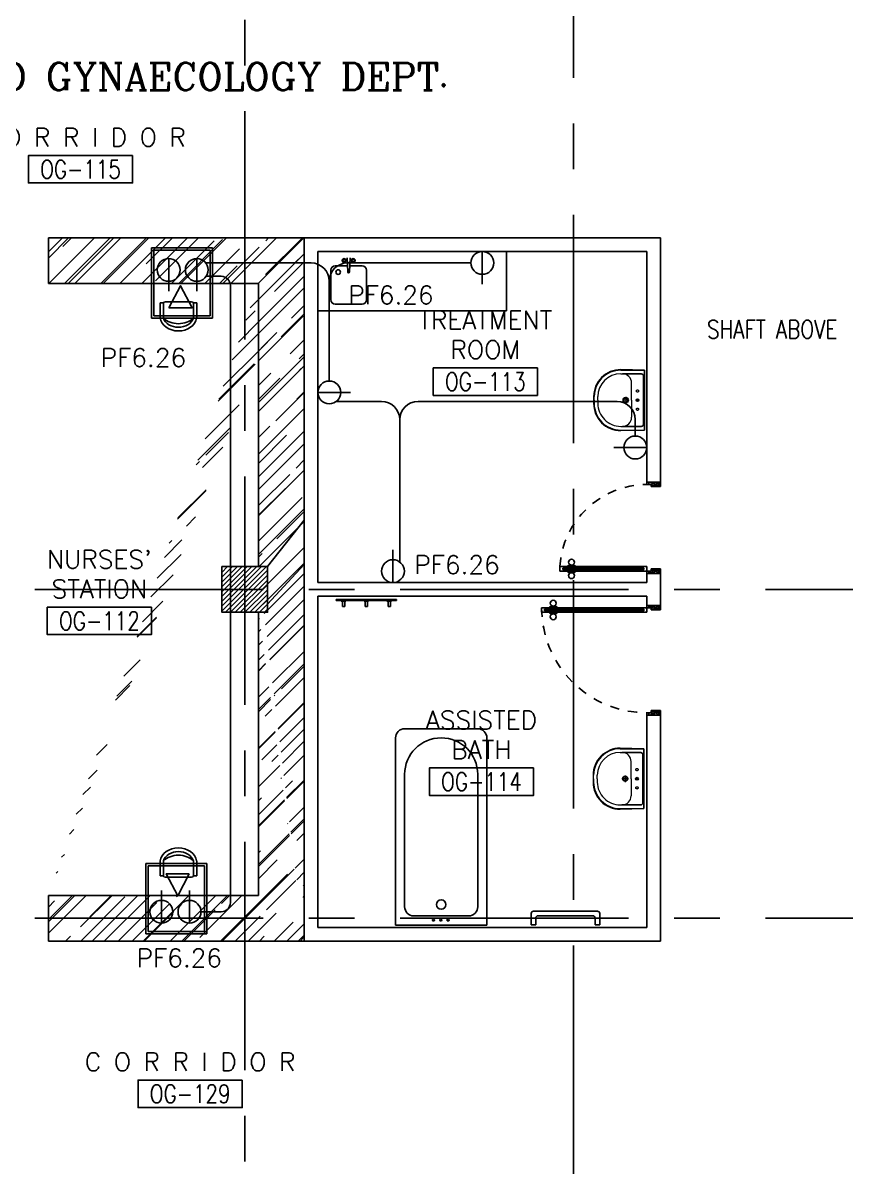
# Model space of a CAD drawing. Extents: x -0.4 to 93.5, y -1.1 to 78.4.
# Drawn here: x 66.21 to 75.21, y 13.67 to 26.35 of the extents above; entities that cross this region are included whole.
import ezdxf
from ezdxf.enums import TextEntityAlignment as Align

# ---------------------------------------------------------------- set-up
doc = ezdxf.new("R2010")
doc.units = 0
doc.header["$MEASUREMENT"] = 0
for name, pattern in [('CENTERX2', [4, 2.5, -0.5, 0.5, -0.5]), ('DASHED', [0.75, 0.5, -0.25]), ('HIDDEN', [0.375, 0.25, -0.125])]:
    doc.linetypes.add(name, pattern=pattern)
doc.layers.get('0').update_dxf_attribs({"color": 11, "linetype": 'CONTINUOUS'})
for name, color, linetype in [('A-FUR-ACCES', 11, 'CONTINUOUS'), ('AXES', 11, 'CENTERX2'), ('COL', 11, 'CONTINUOUS'), ('COUNTER', 11, 'CONTINUOUS'), ('DOOR', 11, 'CONTINUOUS'), ('E-CLINE', 2, 'CONTINUOUS'), ('E-SOCKETS', 4, 'CONTINUOUS'), ('E-TEXT', 4, 'CONTINUOUS'), ('FIX', 11, 'CONTINUOUS'), ('FMCHAIR', 11, 'CONTINUOUS'), ('HAT', 11, 'CONTINUOUS'), ('NON-MEDICAL', 11, 'CONTINUOUS'), ('RM-BOX', 11, 'CONTINUOUS'), ('RM-NAME', 11, 'CONTINUOUS'), ('RM-NO', 11, 'CONTINUOUS'), ('SHAFT', 11, 'CONTINUOUS'), ('WALL', 11, 'CONTINUOUS')]:
    doc.layers.add(name, color=color, linetype=linetype)
doc.styles.add('ROMANC', font='romanc', dxfattribs={"height": 0.1})
doc.styles.add('ROMANS', font='ROMANS.shx', dxfattribs={"width": 0.6})
pattern_1 = [(45, (-249.90383, -112.74973), (0.25455844, 0.6788225), [4.5, -0.6, 1.5, -0.3]), (45, (-249.72776, -112.36153), (-0.49426764, 0.07000357), [0.9, -0.099, 1.8, -0.225]), (45, (-249.97808, -112.46336), (0.96095812, 1.24521504), [2.4, -0.42, 1.2, -0.3])]

# ---------------------------------------------------------------- blocks, each defined once
blk = doc.blocks.new('RM1')
at = {"layer": 'RM-BOX'}
blk.add_lwpolyline([(570, -200), (-570, -200), (-570, -500), (570, -500)], close=True, dxfattribs=at)
at = {"layer": 'RM-NAME', "style": 'ROMANS'}
for tag, p in [('ROOMNAME1', (0, 324)), ('ROOMNAME2', (0, 0))]:
    blk.add_attdef(tag, text='', height=200, dxfattribs=at).set_placement(p, align=Align.MIDDLE)
at = {"layer": 'RM-NO', "style": 'ROMANS', "width": 0.8}
blk.add_attdef('ROOMNO', text='', height=200, dxfattribs=at).set_placement((0, -350), align=Align.MIDDLE)
blk = doc.blocks.new('CHR3')
for p, q in [((-0.039, 0.5), (-0.558, 0.5)), ((-0.05, 0.412), (-0.558, 0.412)), ((-0.039, 0.5), (-0.039, 0.412)), ((0, 0.362), (0, -0.362)), ((-0.05, -0.412), (-0.558, -0.412)), ((-0.039, -0.5), (-0.553, -0.5)), ((-0.039, -0.411), (-0.039, -0.5))]:
    blk.add_line(p, q)
for centre, radius, start, end in [((-0.497, 0), 0.503, 97.0495, 263.5769), ((-0.446, 0), 0.427, 105.249, 254.751), ((-0.212, 0), 0.538, 130.0756, 229.9244), ((-0.05, 0.362), 0.05, 0, 90), ((-0.05, -0.362), 0.05, 270, 0)]:
    blk.add_arc(centre, radius, start, end)
blk = doc.blocks.new('*X43')
at = {"color": 0}
for p, q in [((238729, 132663), (239216, 133150)), ((238729, 132716), (239163, 133150)), ((238729, 132769), (239110, 133150)), ((238729, 132822), (239057, 133150)), ((238729, 132875), (239004, 133150)), ((238729, 132928), (238951, 133150)), ((238729, 132981), (238898, 133150)), ((238729, 133034), (238845, 133150)), ((238729, 133087), (238791, 133150)), ((238729, 133140), (238738, 133150)), ((238769, 132650), (239229, 133110)), ((238822, 132650), (239229, 133056)), ((238875, 132650), (239229, 133003)), ((238928, 132650), (239229, 132950)), ((238981, 132650), (239229, 132897)), ((239034, 132650), (239229, 132844)), ((239087, 132650), (239229, 132791)), ((239140, 132650), (239229, 132738)), ((239193, 132650), (239229, 132685))]:
    blk.add_line(p, q, dxfattribs=at)
blk = doc.blocks.new('COL50')
at = {"layer": 'COL'}
blk.add_lwpolyline([(-250, 250), (-250, -250), (250, -250), (250, 250)], close=True, dxfattribs=at)
blk = doc.blocks.new('DOOR-10')
at = {"layer": 'DOOR', "color": 0, "linetype": 'ByBlock'}
for p, q in [((-76, 1018), (-83, 1018)), ((-83, 928), (-83, 1018)), ((-26, 1100), (-76, 1100)), ((-76, 1100), (-26, 1100)), ((-76, 1050), (-76, 1100)), ((-59, 1050), (-76, 1050)), ((-43, 1070), (-59, 1070)), ((-59, 1050), (-59, 1070)), ((-43, 1050), (-43, 1070)), ((-26, 1050), (-43, 1050)), ((-26, 1050), (-26, 1100)), ((-26, 1018), (-18, 1018)), ((-18, 928), (-18, 1018)), ((-83, 1005), (-92, 1005)), ((-92, 1005), (-92, 940)), ((-83, 940), (-92, 940)), ((-83, 1005), (-83, 940)), ((-76, 928), (-83, 928)), ((-26, 928), (-18, 928)), ((-18, 1005), (-9, 1005)), ((-18, 1005), (-18, 940)), ((-18, 940), (-9, 940)), ((-9, 1005), (-9, 940)), ((-1001, 0), (-1001, 150)), ((-1001, 150), (-976, 150)), ((-1001, 150), (-1001, 0)), ((-976, 150), (-976, 100)), ((-76, 200), (-59, 200)), ((-76, 150), (-76, 200)), ((-76, 150), (-26, 150)), ((-59, 200), (-59, 180)), ((-59, 180), (-43, 180)), ((-43, 200), (-26, 200)), ((-43, 180), (-43, 200)), ((-26, 200), (-26, 150)), ((-1, 150), (-26, 150)), ((-26, 150), (-26, 100)), ((-951, 0), (-1001, 0)), ((-976, 100), (-951, 100)), ((-951, 100), (-951, 0)), ((-51, 100), (-51, 0)), ((-26, 100), (-51, 100)), ((-51, 0), (-1, 0))]:
    blk.add_line(p, q, dxfattribs=at)
at = {"layer": 'DOOR', "linetype": 'ByBlock'}
for p, q in [((-76, 1050), (-76, 200)), ((-59, 200), (-59, 1050)), ((-43, 200), (-43, 1050)), ((-26, 200), (-26, 1050))]:
    blk.add_line(p, q, dxfattribs=at)
at = {"layer": 'DOOR', "color": 9, "linetype": 'ByBlock'}
for p, q in [((-1, 0), (-1, 150)), ((-951, 0), (-1001, 114)), ((-951, 0), (-1001, 40)), ((-951, 0), (-964, 100)), ((-51, 0), (-1, 114)), ((-51, 0), (-37, 100)), ((-51, 0), (-1, 40))]:
    blk.add_line(p, q, dxfattribs=at)
at = {"layer": 'DOOR', "color": 0, "linetype": 'ByBlock'}
for centre in [(-124, 973), (23, 973)]:
    blk.add_circle(centre, 32.4, dxfattribs=at)
at = {"layer": 'DOOR', "linetype": 'HIDDEN', "ltscale": 0.5}
blk.add_arc((-23, 149), 952, 93.1482, 179.9482, dxfattribs=at)
at = {"layer": 'DOOR', "color": 9, "linetype": 'ByBlock'}
for centre, radius, start, end in [((-951, 0), 154, 103.7142, 108.8947), ((-951, 0), 134, 100.72, 111.8402), ((-51, 0), 134, 68.1598, 79.28), ((-51, 0), 154, 71.1053, 76.2858), ((-951, 0), 94.4, 90, 121.9818), ((-951, 0), 74.4, 90, 132.2236), ((-951, 0), 54.4, 90, 156.7926), ((-951, 0), 34.4, 90, 180), ((-951, 0), 14.4, 90, 180), ((-51, 0), 94.4, 58.0182, 90), ((-51, 0), 74.4, 47.7764, 90), ((-51, 0), 54.4, 23.2074, 90), ((-51, 0), 34.4, 0, 90), ((-51, 0), 14.4, 0, 90), ((-51, 0), 114, 64.0838, 77.3774)]:
    blk.add_arc(centre, radius, start, end, dxfattribs=at)
blk = doc.blocks.new('DOOR100')
at = {"layer": 'DOOR', "color": 0, "linetype": 'ByBlock'}
for p, q in [((-25, 1300), (-75, 1300)), ((-75, 1300), (-25, 1300)), ((-75, 1250), (-75, 1300)), ((-42, 1270), (-58, 1270)), ((-58, 1250), (-58, 1270)), ((-42, 1250), (-42, 1270)), ((-25, 1250), (-25, 1300)), ((-82, 1205), (-91, 1205)), ((-91, 1205), (-91, 1140)), ((-75, 1218), (-82, 1218)), ((-82, 1128), (-82, 1218)), ((-82, 1205), (-82, 1140)), ((-58, 1250), (-75, 1250)), ((-25, 1250), (-42, 1250)), ((-25, 1218), (-18, 1218)), ((-18, 1128), (-18, 1218)), ((-18, 1205), (-9, 1205)), ((-18, 1205), (-18, 1140)), ((-9, 1205), (-9, 1140)), ((-82, 1140), (-91, 1140)), ((-75, 1128), (-82, 1128)), ((-25, 1128), (-18, 1128)), ((-18, 1140), (-9, 1140)), ((-1200, 0), (-1200, 150)), ((-1200, 150), (-1175, 150)), ((-1200, 150), (-1200, 0)), ((-1175, 150), (-1175, 100)), ((-75, 200), (-58, 200)), ((-75, 150), (-75, 200)), ((-75, 150), (-25, 150)), ((-58, 200), (-58, 180)), ((-58, 180), (-42, 180)), ((-42, 200), (-25, 200)), ((-42, 180), (-42, 200)), ((-25, 200), (-25, 150)), ((0, 150), (-25, 150)), ((-25, 150), (-25, 100)), ((0, 150), (0, 0)), ((-1150, 0), (-1200, 0)), ((-1175, 100), (-1150, 100)), ((-1150, 100), (-1150, 0)), ((-50, 100), (-50, 0)), ((-25, 100), (-50, 100)), ((-50, 0), (0, 0))]:
    blk.add_line(p, q, dxfattribs=at)
at = {"layer": 'DOOR', "linetype": 'ByBlock'}
for p, q in [((-75, 1250), (-75, 200)), ((-58, 200), (-58, 1250)), ((-42, 200), (-42, 1250)), ((-25, 200), (-25, 1250)), ((0, 0), (0, 150))]:
    blk.add_line(p, q, dxfattribs=at)
at = {"layer": 'DOOR', "color": 9, "linetype": 'ByBlock'}
for p, q in [((-1150, 0), (-1200, 114)), ((-1150, 0), (-1200, 40)), ((-1150, 0), (-1163, 100)), ((-50, 0), (0, 114)), ((-50, 0), (-37, 100)), ((-50, 0), (0, 40))]:
    blk.add_line(p, q, dxfattribs=at)
at = {"layer": 'DOOR', "color": 0, "linetype": 'ByBlock'}
for centre in [(-124, 1173), (24, 1173)]:
    blk.add_circle(centre, 32.4, dxfattribs=at)
at = {"layer": 'DOOR', "linetype": 'HIDDEN', "ltscale": 0.5}
blk.add_arc((-25, 150), 1150, 90, 180.0001, dxfattribs=at)
at = {"layer": 'DOOR', "color": 9, "linetype": 'ByBlock'}
for centre, radius, start, end in [((-1150, 0), 154, 103.7142, 108.8947), ((-1150, 0), 134, 100.72, 111.8402), ((-50, 0), 134, 68.1598, 79.28), ((-50, 0), 154, 71.1053, 76.2858), ((-1150, 0), 94.4, 90, 121.9818), ((-1150, 0), 74.4, 90, 132.2236), ((-1150, 0), 54.4, 90, 156.7926), ((-1150, 0), 34.4, 90, 180), ((-1150, 0), 14.4, 90, 180), ((-50, 0), 94.4, 58.0182, 90), ((-50, 0), 74.4, 47.7764, 90), ((-50, 0), 54.4, 23.2074, 90), ((-50, 0), 34.4, 0, 90), ((-50, 0), 14.4, 0, 90), ((-50, 0), 114, 64.0838, 77.3774)]:
    blk.add_arc(centre, radius, start, end, dxfattribs=at)
blk = doc.blocks.new('BTUB1')
at = {"layer": 'FIX'}
for points in [[(-500, -25), (-500, -2075, 0.414214), (-400, -2175), (400, -2175, 0.414214), (500, -2075), (500, -25)], [(-400, -1675, 1), (400, -1675), (400, -225, 0.414214), (300, -125), (-300, -125, 0.414214), (-400, -225)]]:
    blk.add_lwpolyline(points, format="xyb", close=True, dxfattribs=at)
for centre, radius in [((-75, -81), 11), ((5, -81), 11), ((85, -81), 11), ((0, -250), 52.2)]:
    blk.add_circle(centre, radius, dxfattribs=at)
blk = doc.blocks.new('LAV-003')
at = {"layer": 'FIX', "linetype": 'Continuous', "lineweight": 20}
for p, q in [((-328, -285), (-328, -25)), ((327, -285), (327, -25)), ((0, -165), (-188, -165)), ((0, -165), (187, -165)), ((-288, -285), (-288, -265)), ((287, -285), (287, -265)), ((0, -535), (-38, -535)), ((0, -575), (-38, -575)), ((0, -535), (37, -535)), ((0, -575), (37, -575))]:
    blk.add_line(p, q, dxfattribs=at)
at = {"layer": 'FIX', "linetype": 'ByBlock'}
blk.add_line((-328, -25), (327, -25), dxfattribs=at)
at = {"layer": 'FIX', "linetype": 'ByBlock', "ltscale": 0.3}
for p, q in [((-288, -265), (-288, -60)), ((0, -35), (-262, -35)), ((0, -35), (262, -35)), ((287, -265), (287, -60))]:
    blk.add_line(p, q, dxfattribs=at)
at = {"layer": 'FIX', "lineweight": 20}
for p, q in [((-16, -101), (15, -101)), ((0, -85), (0, -116))]:
    blk.add_line(p, q, dxfattribs=at)
at = {"layer": 'FIX', "linetype": 'DASHED', "lineweight": 20, "ltscale": 0.04}
for p, q in [((-36, -230), (37, -230)), ((0, -194), (0, -266))]:
    blk.add_line(p, q, dxfattribs=at)
at = {"layer": 'FIX', "linetype": 'Continuous', "lineweight": 20}
blk.add_lwpolyline([(295, -25), (0, -25), (-328, -25), (-335, -285, 0.414214), (-38, -582), (0, -582), (37, -582, 0.414214), (334, -285), (327, -25), (0, -25)], format="xyb", dxfattribs=at)
at = {"layer": 'FIX', "linetype": 'HIDDEN', "lineweight": 20, "ltscale": 0.05}
for centre in [(-100, -101), (100, -101)]:
    blk.add_circle(centre, 12.4, dxfattribs=at)
at = {"layer": 'FIX', "lineweight": 20}
for centre, radius in [((0, -101), 15.5), ((0, -230), 29.5), ((0, -230), 22.5)]:
    blk.add_circle(centre, radius, dxfattribs=at)
at = {"layer": 'FIX', "linetype": 'ByBlock', "ltscale": 0.3}
for centre, start, end in [((-262, -60), 90, 180), ((262, -60), 0, 90)]:
    blk.add_arc(centre, 25, start, end, dxfattribs=at)
at = {"layer": 'FIX', "linetype": 'Continuous', "lineweight": 20}
for centre, radius, start, end in [((-188, -265), 100, 90, 180), ((187, -265), 100, 0, 90), ((-38, -285), 290, 180, 270), ((-38, -285), 250, 180, 270), ((37, -285), 250, 270, 0), ((37, -285), 290, 270, 0)]:
    blk.add_arc(centre, radius, start, end, dxfattribs=at)

msp = doc.modelspace()

# ---------------------------------------------------------------- hatches: boundary and pattern name
at = {"layer": 'COUNTER', "linetype": 'ByBlock'}
h = msp.add_hatch(dxfattribs=at)
h.set_pattern_fill('AR-RROOF', color=256, scale=0.3, angle=45, style=0)
h.set_pattern_definition(pattern_1)
h.paths.add_polyline_path([(66.4824, 24), (66.4824, 23.5), (68.6324, 23.5), (68.6324, 24)])
h.paths.add_polyline_path([(68.7824, 23.5), (68.7824, 22.5456), (69.2824, 22.5456), (69.2824, 24), (68.6324, 24), (68.6324, 23.5)])
h = msp.add_hatch(dxfattribs=at)
h.set_pattern_fill('AR-RROOF', color=256, scale=0.3, angle=45, style=0)
h.set_pattern_definition(pattern_1)
edge = h.paths.add_edge_path()
edge.add_line((68.7824, 16.8), (68.7824, 19.9))
edge.add_line((69.2824, 16.3), (69.2824, 24))
edge.add_line((66.4824, 16.8), (66.4824, 16.3))
edge.add_line((66.4824, 16.8), (68.7824, 16.8))
edge.add_line((66.4824, 16.3), (69.2824, 16.3))
edge.add_line((68.7824, 20.4), (68.7824, 23.5))
h = msp.add_hatch(dxfattribs=at)
h.set_pattern_fill('AR-RROOF', color=256, scale=0.3, angle=45, style=0)
h.set_pattern_definition(pattern_1)
h.paths.add_polyline_path([(69.2824, 20.9075), (68.8824, 20.4), (68.8824, 20.15), (69.0304, 20.15), (69.2824, 20.4247)])

# ---------------------------------------------------------------- linework, layer by layer
at = {"layer": 'A-FUR-ACCES'}
for p, q in [((70.2937, 20.0405), (69.6333, 20.0405)), ((69.6333, 20.0405), (69.6333, 20.0278)), ((70.2937, 20.0278), (69.6333, 20.0278)), ((69.6885, 20.0278), (69.6885, 20.0228)), ((69.7385, 20.0278), (69.7385, 20.0228)), ((69.9385, 20.0278), (69.9385, 20.0228)), ((69.9885, 20.0278), (69.9885, 20.0228)), ((70.1885, 20.0278), (70.1885, 20.0228)), ((70.2385, 20.0278), (70.2385, 20.0228)), ((70.2937, 20.0405), (70.2937, 20.0278)), ((69.7385, 20.0228), (69.6885, 20.0228)), ((69.7008, 20.0228), (69.7008, 19.9643)), ((69.7262, 19.9643), (69.7008, 19.9643)), ((69.7262, 20.0228), (69.7262, 19.9643)), ((69.9885, 20.0228), (69.9385, 20.0228)), ((69.9508, 20.0228), (69.9508, 19.9643)), ((69.9762, 19.9643), (69.9508, 19.9643)), ((69.9762, 20.0228), (69.9762, 19.9643)), ((70.2385, 20.0228), (70.1885, 20.0228)), ((70.2008, 20.0228), (70.2008, 19.9643)), ((70.2262, 19.9643), (70.2008, 19.9643)), ((70.2262, 20.0228), (70.2262, 19.9643)), ((71.7925, 16.6274), (72.4925, 16.6274)), ((71.7675, 16.5774), (71.7675, 16.6024)), ((71.7675, 16.6024), (71.7675, 16.5774)), ((71.7675, 16.5774), (71.7675, 16.4774)), ((71.8175, 16.4774), (71.8175, 16.5524)), ((72.4425, 16.5774), (71.8425, 16.5774)), ((72.4675, 16.4774), (72.4675, 16.5524)), ((72.5175, 16.6024), (72.5175, 16.5774)), ((72.5175, 16.5774), (72.5175, 16.4774)), ((71.7675, 16.4774), (71.8175, 16.4774)), ((72.5175, 16.4774), (72.4675, 16.4774))]:
    msp.add_line(p, q, dxfattribs=at)
for centre, start, end in [((71.7925, 16.6024), 90, 180), ((72.4925, 16.6024), 0, 90), ((71.8425, 16.5524), 90, 180), ((72.4425, 16.5524), 0, 90)]:
    msp.add_arc(centre, 0.025, start, end, dxfattribs=at)
at = {"layer": 'AXES'}
for p, q in [((68.6324, -1.1143), (68.6324, 77.6984)), ((72.2324, 5.75), (72.2324, 64.57)), ((92.8324, 20.15), (40.7424, 20.15)), ((92.8324, 16.55), (40.7424, 16.55))]:
    msp.add_line(p, q, dxfattribs=at)
at = {"layer": 'COUNTER'}
for p, q in [((66.4824, 23.5), (66.4824, 24)), ((66.4824, 24), (69.2824, 24)), ((69.2824, 16.3), (69.2824, 24)), ((66.4824, 23.5), (68.7824, 23.5)), ((68.7824, 20.4), (68.7824, 23.5)), ((68.7824, 16.8), (68.7824, 19.9)), ((66.4824, 16.8), (68.7824, 16.8)), ((66.4824, 16.8), (66.4824, 16.3)), ((66.4824, 16.3), (69.2824, 16.3))]:
    msp.add_line(p, q, dxfattribs=at)
at = {"layer": 'COUNTER', "linetype": 'ByBlock'}
for p, q in [((68.8824, 20.4), (69.2824, 20.9075)), ((68.8824, 19.9885), (69.2824, 20.4247)), ((68.7824, 20.4), (68.8824, 20.4)), ((68.8824, 20.4), (68.8824, 19.9)), ((68.8824, 19.9), (68.7824, 19.9))]:
    msp.add_line(p, q, dxfattribs=at)
at = {"layer": 'E-CLINE', "color": 4, "linetype": 'ByBlock'}
for p, q in [((68.2061, 23.725), (69.3574, 23.725)), ((71.1074, 23.725), (69.7574, 23.725)), ((68.2104, 23.5781), (68.3745, 23.5781)), ((69.5574, 22.4319), (69.5574, 23.525)), ((69.6355, 22.2094), (70.129, 22.2094)), ((72.7074, 22.2094), (70.529, 22.2094)), ((72.9074, 21.8289), (72.9074, 22.0094))]:
    msp.add_line(p, q, dxfattribs=at)
at = {"layer": 'E-CLINE', "color": 4}
for p, q in [((68.4745, 23.4781), (68.4745, 16.721)), ((70.329, 20.4501), (70.329, 22.0094)), ((68.1524, 16.621), (68.3745, 16.621))]:
    msp.add_line(p, q, dxfattribs=at)
at = {"layer": 'E-CLINE', "color": 4, "linetype": 'ByBlock'}
for centre, radius, start, end in [((69.3574, 23.525), 0.2, 0, 90), ((69.7574, 23.525), 0.2, 90, 180), ((68.3745, 23.4781), 0.1, 0, 90), ((70.129, 22.0094), 0.2, 0, 90), ((70.529, 22.0094), 0.2, 90, 180), ((72.7074, 22.0094), 0.2, 0, 90)]:
    msp.add_arc(centre, radius, start, end, dxfattribs=at)
at = {"layer": 'E-CLINE', "color": 4}
msp.add_arc((68.3745, 16.721), 0.1, 270, 0, dxfattribs=at)
at = {"layer": 'E-SOCKETS'}
for p, q in [((68.2783, 23.8888), (67.611, 23.8888)), ((67.611, 23.8888), (67.611, 23.1191)), ((68.2783, 23.1191), (68.2783, 23.8888)), ((71.2324, 23.85), (71.2324, 23.4917)), ((67.7995, 23.7735), (67.7995, 23.4152)), ((68.1072, 23.7735), (68.1072, 23.4152)), ((67.611, 23.1191), (68.2783, 23.1191)), ((69.4324, 22.3069), (69.7907, 22.3069)), ((73.0324, 21.7039), (72.674, 21.7039)), ((70.2541, 20.225), (70.2541, 20.5833)), ((68.2159, 17.1504), (67.5485, 17.1504)), ((67.5485, 17.1504), (67.5485, 16.3807)), ((68.2159, 16.3807), (68.2159, 17.1504)), ((67.7197, 16.496), (67.7197, 16.8543)), ((68.0274, 16.496), (68.0274, 16.8543)), ((67.5485, 16.3807), (68.2159, 16.3807))]:
    msp.add_line(p, q, dxfattribs=at)
at = {"layer": 'E-SOCKETS', "color": 8}
for p, q in [((68.2533, 23.8638), (67.636, 23.8638)), ((67.636, 23.8638), (67.636, 23.1441)), ((68.2533, 23.1441), (68.2533, 23.8638)), ((67.636, 23.1441), (68.2533, 23.1441)), ((68.1909, 17.1254), (67.5735, 17.1254)), ((67.5735, 17.1254), (67.5735, 16.4057)), ((68.1909, 16.4057), (68.1909, 17.1254)), ((67.5735, 16.4057), (68.1909, 16.4057))]:
    msp.add_line(p, q, dxfattribs=at)
at = {"layer": 'E-SOCKETS'}
for points in [[(67.8025, 23.2331), (68.055, 23.2331), (67.9288, 23.4753), (67.9288, 23.4753)], [(68.0244, 17.0364), (67.7719, 17.0364), (67.8981, 16.7942), (67.8981, 16.7942)]]:
    msp.add_lwpolyline(points, close=True, dxfattribs=at)
for centre in [(71.2324, 23.725), (67.7995, 23.6485), (68.1072, 23.6485), (69.5574, 22.3069), (72.9074, 21.7039), (70.2541, 20.35), (67.7197, 16.621), (68.0274, 16.621)]:
    msp.add_circle(centre, 0.125, dxfattribs=at)
at = {"layer": 'NON-MEDICAL'}
for p, q in [((71.4978, 23.85), (71.4978, 23.2)), ((69.7532, 23.7822), (69.7592, 23.6269)), ((69.7852, 23.7822), (69.7792, 23.6269)), ((69.5729, 23.323), (69.5729, 23.6441)), ((69.6227, 23.694), (69.7592, 23.694)), ((69.7792, 23.694), (69.9157, 23.694)), ((69.9655, 23.6441), (69.9655, 23.323)), ((69.4324, 23.2), (71.4978, 23.2)), ((69.9157, 23.2731), (69.6227, 23.2731))]:
    msp.add_line(p, q, dxfattribs=at)
for centre, radius in [((69.7194, 23.7511), 0.0217), ((69.7194, 23.7511), 0.014), ((69.819, 23.7511), 0.0217), ((69.819, 23.7511), 0.014), ((69.6548, 23.6245), 0.0255)]:
    msp.add_circle(centre, radius, dxfattribs=at)
for centre, radius, start, end in [((69.6227, 23.6441), 0.0499, 90, 180), ((69.7692, 23.6269), 0.00997, 180, 0), ((69.9157, 23.6441), 0.0499, 0, 90), ((69.6227, 23.323), 0.0499, 180, 270), ((69.9157, 23.323), 0.0499, 270, 0)]:
    msp.add_arc(centre, radius, start, end, dxfattribs=at)
at = {"layer": 'WALL'}
for p, q in [((69.2824, 24), (73.1824, 24)), ((69.2824, 16.3), (69.2824, 24)), ((69.2824, 22.85), (69.2824, 24)), ((73.1824, 24), (73.1824, 21.325)), ((69.4324, 23.85), (73.0324, 23.85)), ((69.4324, 20.225), (69.4324, 23.85)), ((73.0324, 23.85), (73.0324, 21.325)), ((73.0324, 21.325), (73.1824, 21.325)), ((73.0324, 20.325), (73.1824, 20.325)), ((73.0324, 20.325), (73.0324, 20.225)), ((73.1824, 20.325), (73.1824, 19.975)), ((69.4324, 20.225), (73.0324, 20.225)), ((69.4324, 16.45), (69.4324, 20.075)), ((69.4324, 20.075), (73.0324, 20.075)), ((73.0324, 20.075), (73.0324, 19.975)), ((73.0324, 19.975), (73.1824, 19.975)), ((73.0324, 18.775), (73.1824, 18.775)), ((73.0324, 18.775), (73.0324, 16.45)), ((73.1824, 18.775), (73.1824, 16.3)), ((69.4324, 16.45), (73.0324, 16.45)), ((69.2824, 16.3), (73.1824, 16.3))]:
    msp.add_line(p, q, dxfattribs=at)
at = {"layer": 'WALL', "linetype": 'ByBlock', "ltscale": 0.3}
msp.add_lwpolyline([(68.3824, 20.4), (68.8824, 20.4), (68.8824, 19.9), (68.3824, 19.9)], close=True, dxfattribs=at)

# ---------------------------------------------------------------- block references
at = {"layer": 'COL', "xscale": -0.001, "yscale": 0.001, "zscale": 0.001}
msp.add_blockref('COL50', (68.6324, 20.15), dxfattribs=at)
at = {"layer": 'DOOR', "color": 0, "linetype": 'ByBlock', "ltscale": 0.3, "xscale": -0.001, "yscale": 0.001, "zscale": 0.001, "rotation": 90}
msp.add_blockref('DOOR-10', (73.1824, 20.3243), dxfattribs=at)
at = {"layer": 'DOOR', "color": 0, "linetype": 'ByBlock', "xscale": 0.001, "yscale": 0.001, "zscale": 0.001, "rotation": 89.99999999999999}
msp.add_blockref('DOOR100', (73.1824, 19.975), dxfattribs=at)
at = {"layer": 'FIX', "xscale": 0.001, "yscale": 0.001, "zscale": 0.001}
for name, p, rotation in [('LAV-003', (73.0324, 22.2226), 270), ('BTUB1', (70.7824, 16.45), 180)]:
    msp.add_blockref(name, p, dxfattribs=dict(at, rotation=rotation))
at = {"layer": 'FIX', "linetype": 'ByBlock', "ltscale": 0.3, "xscale": 0.001, "yscale": 0.001, "zscale": 0.001, "rotation": 270}
msp.add_blockref('LAV-003', (73.0266, 18.0775), dxfattribs=at)
at = {"layer": 'FMCHAIR', "yscale": 0.4, "zscale": 0.36, "rotation": 270}
for p, xscale in [((67.9058, 23.2997), -0.32), ((67.9058, 17.0003), 0.32)]:
    msp.add_blockref('CHR3', p, dxfattribs=dict(at, xscale=xscale))
at = {"layer": 'HAT', "xscale": 0.001, "yscale": 0.001, "zscale": 0.001}
msp.add_blockref('*X43', (-170.3462, -112.7497), dxfattribs=at)
at = {"layer": 'RM-NAME', "xscale": 0.001, "yscale": 0.001, "zscale": 0.001}
for p, values in [((66.8345, 25.1001), {'ROOMNO': 'OG-115', 'ROOMNAME2': 'C O R R I D O R'}), ((71.266, 22.7749), {'ROOMNO': 'OG-113', 'ROOMNAME2': 'ROOM', 'ROOMNAME1': 'TREATMENT'}), ((67.0409, 20.1556), {'ROOMNO': 'OG-112', 'ROOMNAME2': 'STATION', 'ROOMNAME1': "NURSES'"}), ((71.2235, 18.3955), {'ROOMNO': 'OG-114', 'ROOMNAME2': 'BATH', 'ROOMNAME1': 'ASSISTED'}), ((68.0345, 14.9777), {'ROOMNO': 'OG-129', 'ROOMNAME2': 'C O R R I D O R'})]:
    msp.add_blockref('RM1', p, dxfattribs=at).add_auto_attribs(values)

# ---------------------------------------------------------------- texts
at = {"layer": 'E-TEXT', "color": 4, "style": 'ROMANS'}
for p in [(69.6281, 23.2731), (66.919, 22.5883), (70.3519, 20.3203), (67.3112, 16.0155)]:
    msp.add_text(' PF6.26', height=0.2, dxfattribs=at).set_placement(p)
at = {"layer": 'RM-NAME', "style": 'ROMANC'}
msp.add_text('OBSTETRIC AND GYNAECOLOGY DEPT.', height=0.3, dxfattribs=at).set_placement((66.8958, 25.7652), align=Align.MIDDLE)
at = {"layer": 'SHAFT', "color": 4, "style": 'ROMANS', "width": 0.8}
msp.add_text('SHAFT ABOVE', height=0.2, dxfattribs=at).set_placement((74.4057, 22.9971), align=Align.MIDDLE)

doc.saveas('drawing.dxf')
